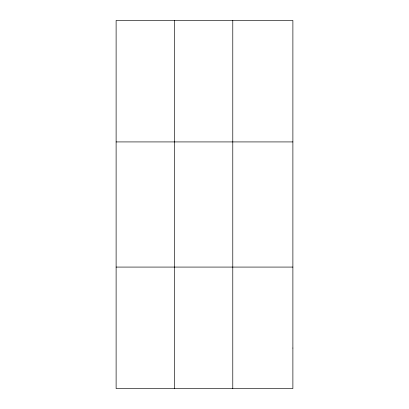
<?xml version="1.0" encoding="UTF-8"?>
<svg xmlns="http://www.w3.org/2000/svg" width="409" height="409" viewBox="0 0 409 409"><rect width="100%" height="100%" fill="white"/><g stroke="black" fill="none" stroke-linecap="round" stroke-linejoin="round"><path stroke-width="0.61" d="M174.449 20.45L174.449 388.55M232.782 20.45L232.782 388.55M116.115 141.923L292.885 141.923M116.115 267.077L292.885 267.077M292.885 348.059L292.885 388.55L116.115 388.55L116.115 20.45L292.885 20.45L292.885 348.059"/></g></svg>
